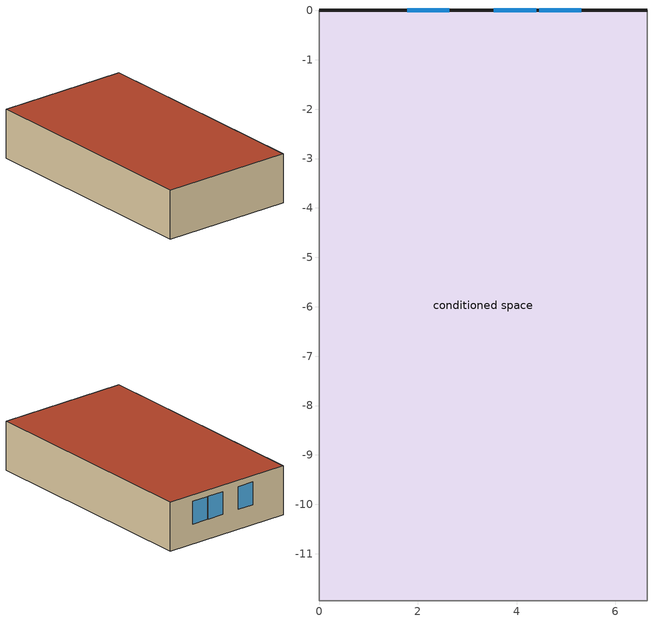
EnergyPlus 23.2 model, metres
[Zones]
conditioned space
 floor adiabatic: 0,-11.95 0,0 6.64,0 6.64,-11.95 z0
 wall outside: 6.64,0 0,0 z0:2.44
 wall adiabatic: 0,0 0,-11.95 6.64,-11.95 6.64,0 z0:2.44
 window: 5.31,0 4.46,0 / 4.4,0 3.54,0 / 2.64,0 1.79,0 z1:2.13
 roof outside: 6.64,-11.95 6.64,0 0,0 0,-11.95 z2.44
[Building]
Building 1
[Zone]
conditioned space: Multiplier=1; Part of Total Floor Area=Yes
[Space]
conditioned space 1: Zone=conditioned space; Space Type=Space Type 1
[SpaceList]
Space Type 1: conditioned space 1
